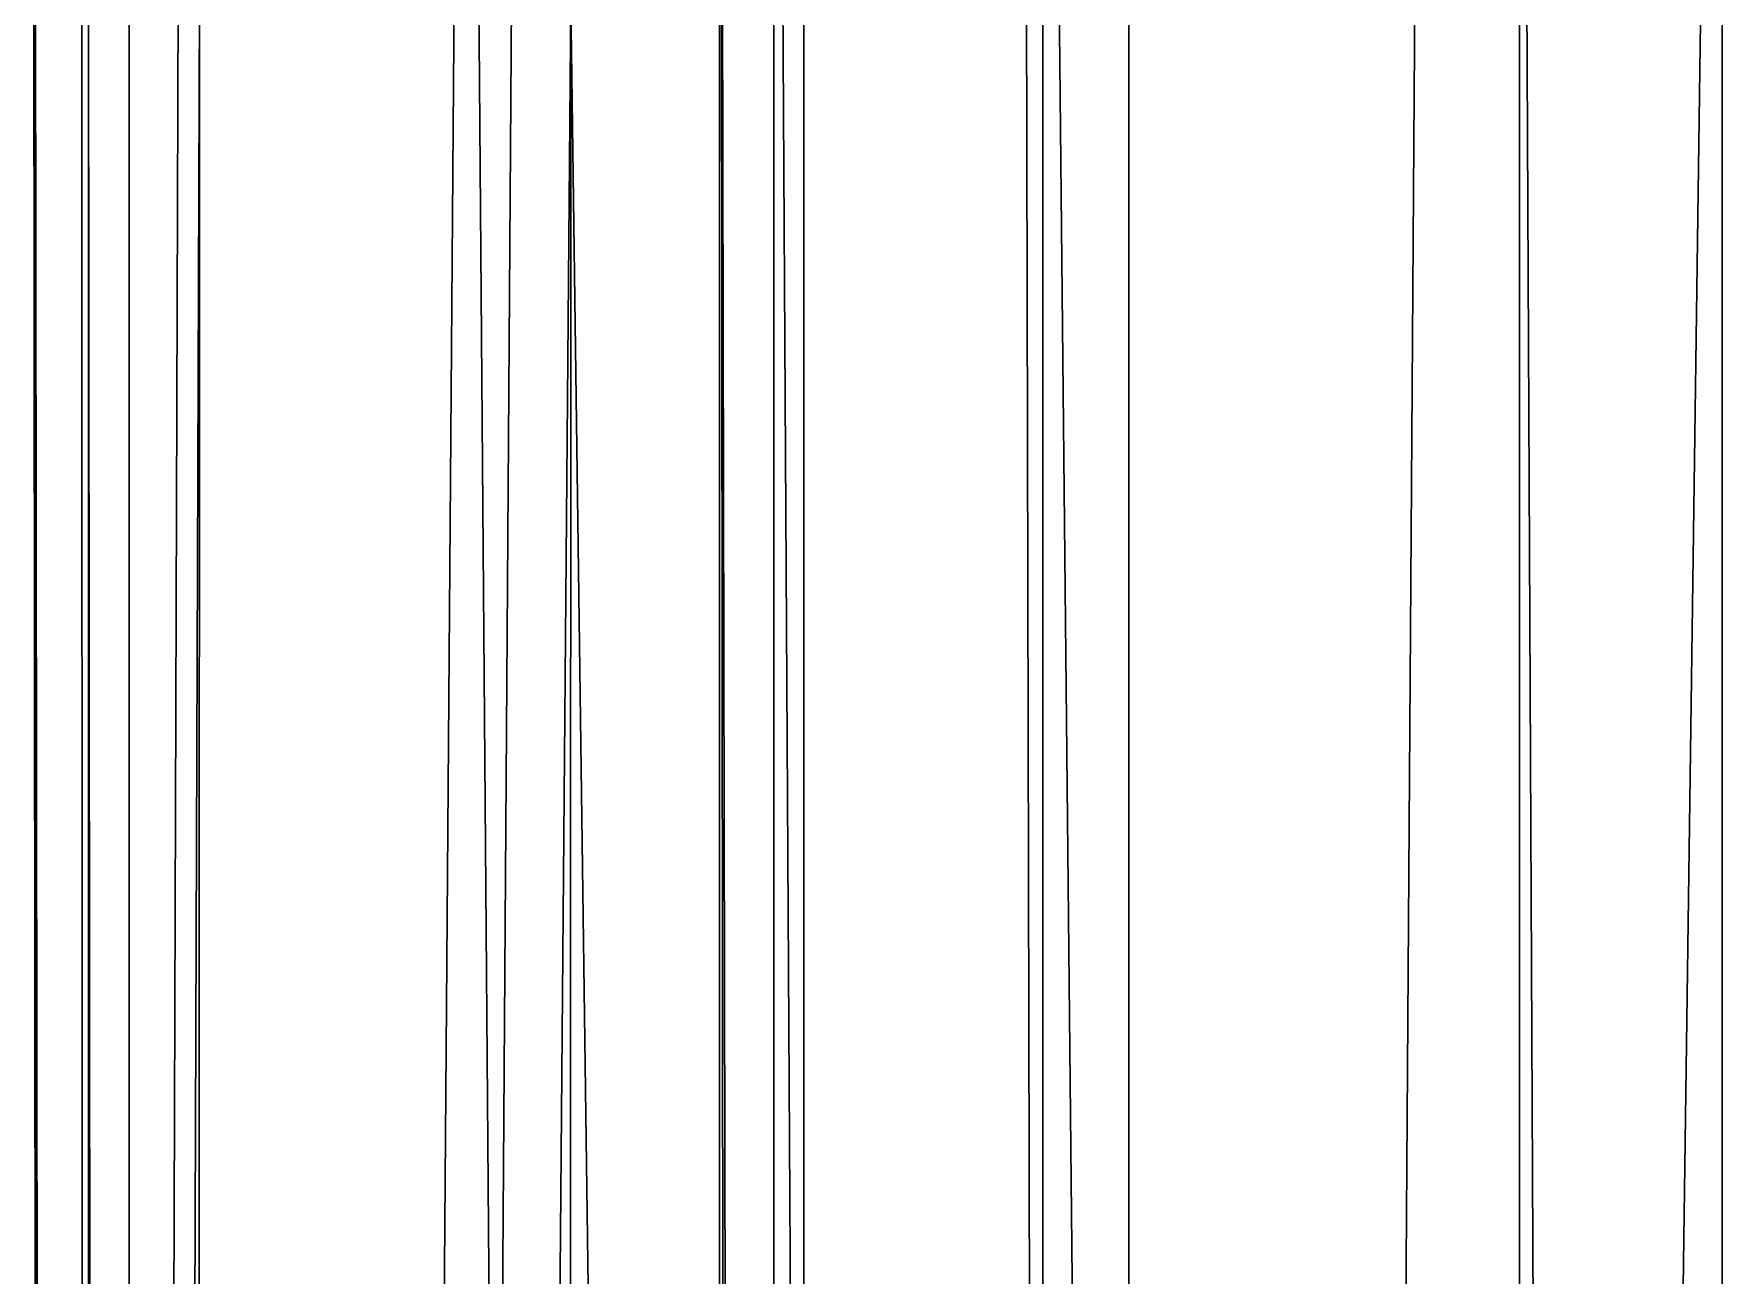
# Model space of a CAD drawing. Header units: inches. Extents: x 0 to 40, y 0 to 110.
# Drawn here: x 2.013 to 5.711, y 96.25 to 98.967 of the extents above; entities that cross this region are included whole.
import ezdxf

# ---------------------------------------------------------------- set-up
doc = ezdxf.new("R2010")
doc.units = ezdxf.units.IN
doc.header["$LTSCALE"] = 26.699852
doc.header["$MEASUREMENT"] = 0
doc.layers.add('1', color=7, linetype='CONTINUOUS')

msp = doc.modelspace()

# ---------------------------------------------------------------- linework, layer by layer
at = {"layer": '1', "linetype": 'Continuous'}
for points in [[(2.2223, 99.0359, 17.1797), (2.961, 102.5, 17.31), (2.2223, 7.5, 17.1797), (2.2223, 99.0359, 17.1797)], [(2.2223, 7.5, 17.1797), (2.961, 102.5, 17.31), (3.6998, 7.5, 17.4402), (2.2223, 7.5, 17.1797)], [(2.961, 102.5, 17.31), (3.6998, 102.5, 17.4402), (3.6998, 7.5, 17.4402), (2.961, 102.5, 17.31)], [(3.6998, 7.5, 17.4402), (3.6998, 102.5, 17.4402), (3.5149, 102.5, 19.2997), (3.6998, 7.5, 17.4402)], [(3.6336, 102.5, 22.0958), (3.6336, 0, 22.0958), (3.5149, 102.5, 19.2997), (3.6336, 102.5, 22.0958)], [(3.5149, 102.5, 19.2997), (3.6336, 0, 22.0958), (3.5149, 0, 19.2997), (3.5149, 102.5, 19.2997)], [(3.5149, 102.5, 19.2997), (3.5149, 0, 19.2997), (3.6998, 7.5, 17.4402), (3.5149, 102.5, 19.2997)], [(4.2232, 102.5, 24.8316), (4.2232, 0, 24.8316), (3.6336, 102.5, 22.0958), (4.2232, 102.5, 24.8316)], [(3.6336, 102.5, 22.0958), (4.2232, 0, 24.8316), (3.6336, 0, 22.0958), (3.6336, 102.5, 22.0958)], [(5.2667, 102.5, 27.4284), (5.2667, 0, 27.4284), (4.2232, 102.5, 24.8316), (5.2667, 102.5, 27.4284)], [(4.2232, 102.5, 24.8316), (5.2667, 0, 27.4284), (4.2232, 0, 24.8316), (4.2232, 102.5, 24.8316)], [(5.7106, 7.5, 28.25), (5.7106, 102.5, 28.25), (4.4115, 7.5, 29), (5.7106, 7.5, 28.25)], [(4.4115, 7.5, 29), (5.7106, 102.5, 28.25), (5.0611, 102.5, 28.625), (4.4115, 7.5, 29)], [(4.4115, 7.5, 29), (5.0611, 102.5, 28.625), (4.4115, 99.0359, 29), (4.4115, 7.5, 29)], [(5.7106, 102.5, 28.25), (5.7106, 7.5, 28.25), (5.2667, 102.5, 27.4284), (5.7106, 102.5, 28.25)], [(5.2667, 102.5, 27.4284), (5.7106, 7.5, 28.25), (5.2667, 0, 27.4284), (5.2667, 102.5, 27.4284)], [(2.1312, 0, 17.8303), (2.0173, 99.0359, 20.7245), (2.0132, 99.0359, 20.6894), (2.1312, 0, 17.8303)], [(2.1312, 0, 17.8303), (2.0132, 99.0359, 20.6894), (2.1188, 99.0359, 17.9357), (2.1312, 0, 17.8303)], [(2.0146, 0, 20.7248), (2.3638, 0, 23.6005), (2.376, 99.0359, 23.5971), (2.0146, 0, 20.7248)], [(2.376, 99.0359, 23.5971), (2.3292, 99.0359, 23.427), (2.0146, 0, 20.7248), (2.376, 99.0359, 23.5971)], [(2.0146, 0, 20.7248), (2.3292, 99.0359, 23.427), (2.0173, 99.0359, 20.7245), (2.0146, 0, 20.7248)], [(2.0146, 0, 20.7248), (2.0173, 99.0359, 20.7245), (2.1312, 0, 17.8303), (2.0146, 0, 20.7248)], [(2.1188, 99.0359, 17.9357), (2.1332, 99.0359, 17.8306), (2.1312, 0, 17.8303), (2.1188, 99.0359, 17.9357)], [(2.1312, 0, 17.8303), (2.1332, 99.0359, 17.8306), (2.2223, 7.5, 17.1797), (2.1312, 0, 17.8303)], [(2.1332, 99.0359, 17.8306), (2.2223, 99.0359, 17.1797), (2.2223, 7.5, 17.1797), (2.1332, 99.0359, 17.8306)], [(3.1697, 0, 26.3829), (3.1894, 99.0359, 26.3741), (2.3638, 0, 23.6005), (3.1697, 0, 26.3829)], [(2.3638, 0, 23.6005), (3.1894, 99.0359, 26.3741), (3.0595, 99.0359, 26.0843), (2.3638, 0, 23.6005)], [(2.3638, 0, 23.6005), (3.0595, 99.0359, 26.0843), (2.376, 99.0359, 23.5971), (2.3638, 0, 23.6005)], [(3.1697, 0, 26.3829), (4.4115, 7.5, 29), (3.1894, 99.0359, 26.3741), (3.1697, 0, 26.3829)], [(3.1894, 99.0359, 26.3741), (4.4115, 7.5, 29), (4.1868, 99.0359, 28.599), (3.1894, 99.0359, 26.3741)], [(4.1868, 99.0359, 28.599), (4.4115, 7.5, 29), (4.4115, 99.0359, 29), (4.1868, 99.0359, 28.599)]]:
    msp.add_3dface(points, dxfattribs=at)

doc.saveas('drawing.dxf')
